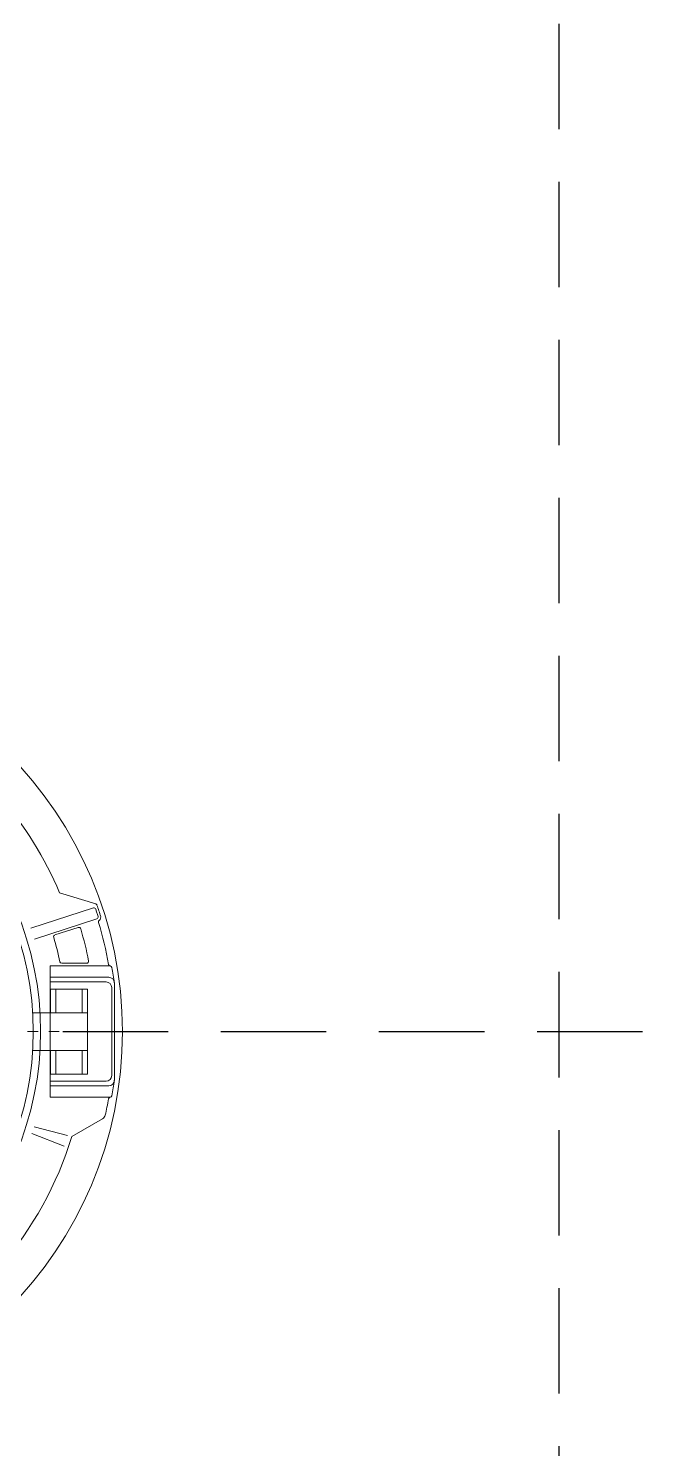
# Model space of a CAD drawing. Header units: millimetres. Extents: x 100 to 940, y 100 to 694.
# Drawn here: x 359.54 to 365.55, y 496.46 to 509.93 of the extents above; entities that cross this region are included whole.
import ezdxf

# ---------------------------------------------------------------- set-up
doc = ezdxf.new("R2010")
doc.units = ezdxf.units.MM
doc.linetypes.add('DASHED', pattern=[0.75, 0.5, -0.25])
doc.linetypes.add('SGC_DASHDOT', pattern=[1, 0.5, -0.25, 0, -0.25])
doc.layers.add('SGC-Conexoes (Linhas Externas)', color=6, linetype='Continuous', lineweight=9)
doc.layers.add('SGC-EIXOS', color=9, linetype='SGC_DASHDOT', lineweight=9)

# ---------------------------------------------------------------- blocks, each defined once
blk = doc.blocks.new('BB-1-LC01-N0-D0-S0', base_point=(-177731, -35526.8))
at = {"layer": 'SGC-Conexoes (Linhas Externas)'}
for p, q in [((-177339.5, -35390.7), (-177378.1, -35378.9)), ((-177342, -35395), (-177408.6, -35416.6)), ((-177338.3, -35406.5), (-177404.9, -35428.1)), ((-177383, -35423.8), (-177358.1, -35415.7)), ((-177388.1, -35456.8), (-177324.2, -35456.8)), ((-177388.1, -35596.8), (-177388.1, -35456.8)), ((-177375.8, -35454), (-177349.1, -35454)), ((-177388.1, -35468.9), (-177325.7, -35468.9)), ((-177388.1, -35473.9), (-177328.5, -35473.9)), ((-177319.7, -35474.9), (-177319.7, -35526.8)), ((-177387.6, -35481.5), (-177387.6, -35506.6)), ((-177387.6, -35481.5), (-177348.3, -35481.5)), ((-177382, -35481.5), (-177382, -35506.6)), ((-177353.9, -35481.5), (-177353.9, -35506.6)), ((-177348.3, -35481.5), (-177348.3, -35526.8)), ((-177322.5, -35479.9), (-177322.5, -35526.8)), ((-177406.9, -35506.6), (-177348.3, -35506.6)), ((-177348.3, -35572.1), (-177348.3, -35526.8)), ((-177322.5, -35573.6), (-177322.5, -35526.8)), ((-177319.7, -35578.6), (-177319.7, -35526.8)), ((-177406.9, -35546.9), (-177348.3, -35546.9)), ((-177387.6, -35572.1), (-177387.6, -35546.9)), ((-177382, -35572.1), (-177382, -35546.9)), ((-177353.9, -35572.1), (-177353.9, -35546.9)), ((-177388.1, -35579.6), (-177328.5, -35579.6)), ((-177387.6, -35572.1), (-177348.3, -35572.1)), ((-177388.1, -35584.7), (-177325.7, -35584.7)), ((-177388.1, -35596.8), (-177324.2, -35596.8)), ((-177365.1, -35638.7), (-177332.3, -35619.8)), ((-177407.6, -35635.5), (-177373.3, -35648.8)), ((-177405.2, -35628.1), (-177369.6, -35637.5))]:
    blk.add_line(p, q, dxfattribs=at)
for radius in [420, 332.8, 325]:
    blk.add_circle((-177731, -35526.8), radius, dxfattribs=at)
for centre, radius, start, end in [((-177731, -35526.8), 382.7, 22.7337, 40.817), ((-177341.4, -35396.9), 2.01, 18.5657, 108), ((-177340, -35392.6), 2.01, 19.0636, 73), ((-177728.2, -35526.8), 410, 18, 18.5657), ((-177730.8, -35527.6), 415.4, 17.2801, 19.0636), ((-177338.9, -35404.6), 2.01, 288, 17.4343), ((-177728.2, -35526.8), 410, 17.4343, 18), ((-177334.6, -35409.8), 2.01, 129.7794, 196.4355), ((-177731, -35526.8), 411.4, 10.0292, 16.4355), ((-177338.9, -35404.6), 4.8, 309.7794, 17.4343), ((-177382.4, -35425.8), 2.01, 108, 196.1559), ((-177731, -35526.8), 361, 11.8894, 16.1559), ((-177357.4, -35417.7), 2.01, 16.28, 108), ((-177731, -35526.8), 391.2, 11.0791, 16.28), ((-177375.8, -35452), 2.01, 191.8894, 270), ((-177349.1, -35452), 2.01, 270, 11.0791), ((-177324, -35454.8), 2.01, 190.0292, 265.3466), ((-177324.3, -35458.8), 2.01, 10.2275, 85.3466), ((-177728.5, -35531.7), 412.7, 7.9118, 10.2275), ((-177328.5, -35479.9), 6.04, 0, 90), ((-177325.7, -35474.9), 6.04, 0, 90), ((-177328.5, -35573.6), 6.04, 270, 0), ((-177325.7, -35578.6), 6.04, 270, 0), ((-177728.5, -35521.8), 412.7, 349.7725, 352.0882), ((-177324.3, -35594.7), 2.01, 274.6534, 349.7725), ((-177731, -35526.8), 411.4, 347.4945, 349.9708), ((-177324, -35598.8), 2.01, 94.6534, 169.9708), ((-177335.3, -35614.5), 6.04, 300, 347.4945), ((-177731, -35526.8), 382.7, 319.183, 342.9927)]:
    blk.add_arc(centre, radius, start, end, dxfattribs=at)
at = {"layer": 'SGC-EIXOS'}
blk.add_line((-177311, -35526.8), (-178151, -35526.8), dxfattribs=at)

msp = doc.modelspace()

# ---------------------------------------------------------------- linework, layer by layer
at = {"color": 1, "linetype": 'DASHED', "ltscale": 2}
for p, q in [((364.569, 541.479), (364.569, 444.797)), ((206.864, 500.413), (414.104, 500.413))]:
    msp.add_line(p, q, dxfattribs=at)

# ---------------------------------------------------------------- block references
at = {"layer": 'SGC-Conexoes (Linhas Externas)', "xscale": 0.008906250000000001, "yscale": 0.008906250000000001, "zscale": 0.008906250000000001}
msp.add_blockref('BB-1-LC01-N0-D0-S0', (356.69, 500.413), dxfattribs=at)

doc.saveas('drawing.dxf')
